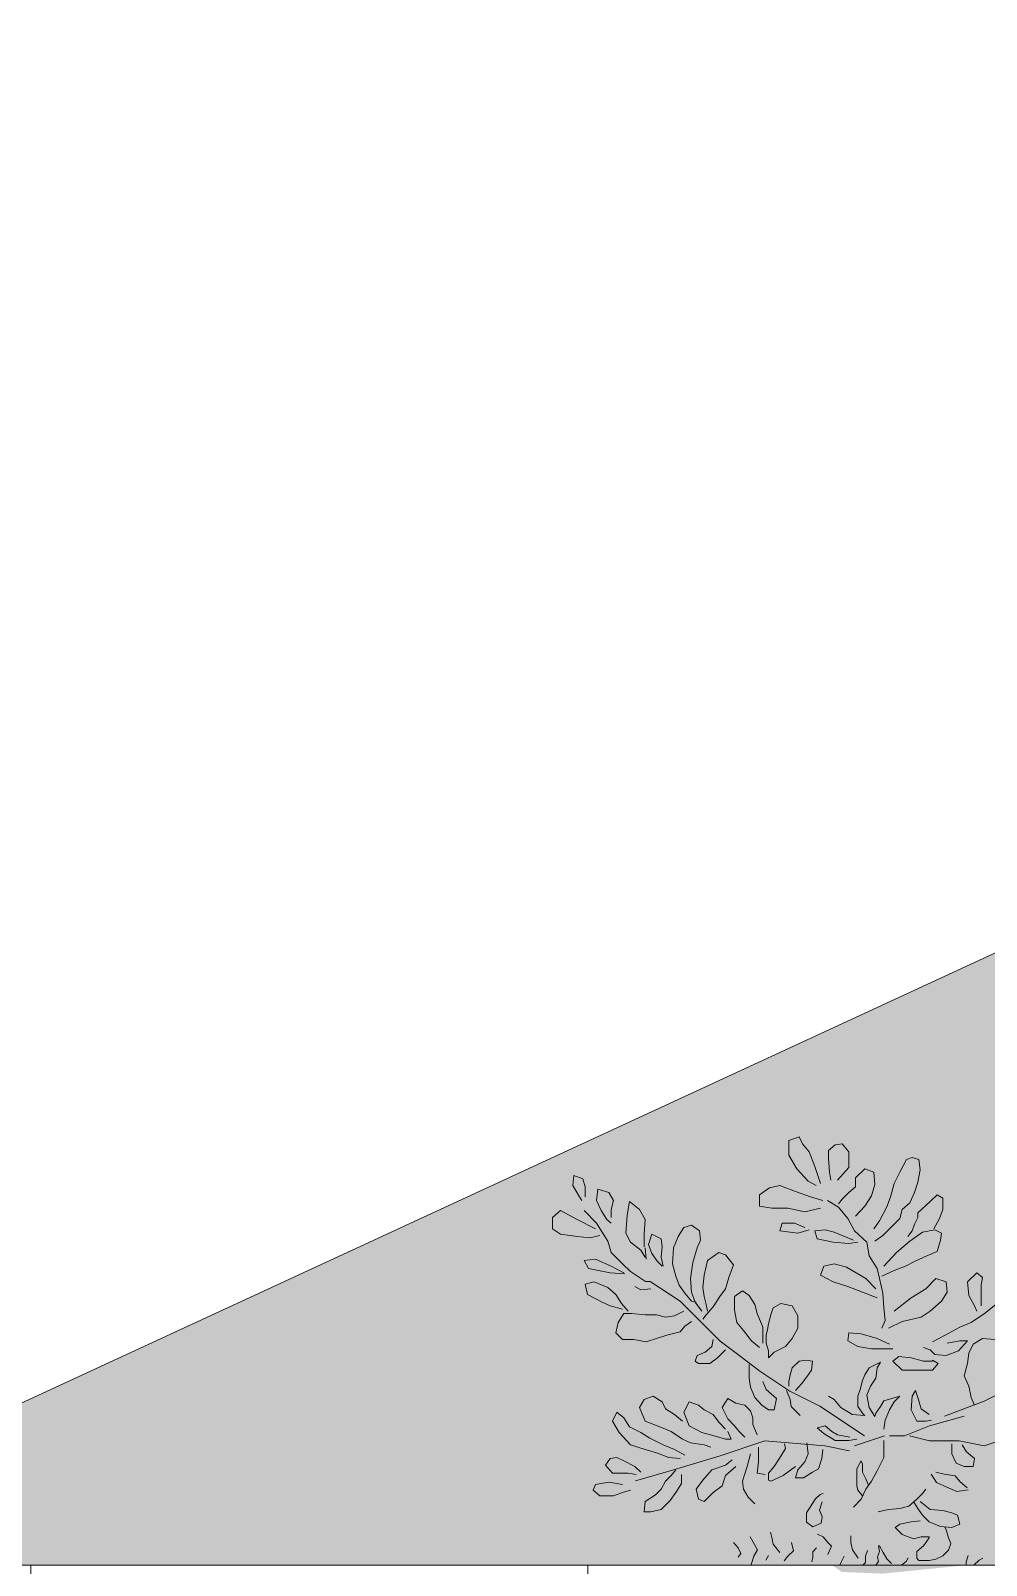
# Model space of a CAD drawing. Header units: centimetres. Extents: x -4381 to 5639, y -3920 to 4826.
# Drawn here: x 5.658 to 7.116, y 7.218 to 9.56 of the extents above; entities that cross this region are included whole.
import ezdxf
from ezdxf.xclip import XClip

# ---------------------------------------------------------------- set-up
doc = ezdxf.new("R2010")
doc.units = ezdxf.units.CM
doc.header["$MEASUREMENT"] = 0
doc.header["$XCLIPFRAME"] = 0
doc.set_wipeout_variables(frame=1)
doc.linetypes.add('Wipeout_Contour', pattern=[100, 0, -100])
doc.layers.add('00-TREES_Pen_No__181', color=7, linetype='Continuous', lineweight=5, true_color=0xddeaa8)
doc.layers.add('Mur de clôture_Pen_No__178', color=7, linetype='Continuous', lineweight=5, true_color=0xbda888)
for name, color, linetype, lineweight in [('0_Pen_No__1', 7, 'Continuous', 5), ('Mur de clôture_Pen_No__1', 7, 'Continuous', 5), ('Mur de clôture_Pen_No__7', 7, 'Continuous', 5), ('Structural - Bearing_Pen_No__1', 7, 'Continuous', 5)]:
    doc.layers.add(name, color=color, linetype=linetype, lineweight=lineweight)
doc.layers.add('Drawing & Figure', color=7, linetype='Continuous')
doc.layers.add('Mur de clôture', color=7, linetype='Continuous')

# ---------------------------------------------------------------- blocks, each defined once
blk = doc.blocks.new('Drawing_9_9', base_point=(-322.8585, 10.6179))
at = {"color": 254, "linetype": 'Wipeout_Contour', "lineweight": 0, "ltscale": 50.266211}
blk.add_wipeout([(5.108, 7.2179), (7.9393, 7.2179), (12.029, 9.5179), (12.029, 10.4179)], dxfattribs=at).dxf.layer = 'Mur de clôture'
at = {"layer": '00-TREES_Pen_No__181', "linetype": 'Continuous', "lineweight": 0, "ltscale": 10, "true_color": 0xd3eba9}
h = blk.add_hatch(color=61, dxfattribs=at)
h.paths.add_polyline_path([(7.5883, 7.24), (7.5842, 7.2579), (7.5715, 7.2867), (7.5474, 7.3366), (7.5147, 7.3693), (7.42, 7.4132), (7.3584, 7.4307), (7.3499, 7.4205), (7.3072, 7.4114), (7.2348, 7.4153), (7.274, 7.4383), (7.2857, 7.4558), (7.2571, 7.469), (7.1863, 7.469), (7.0989, 7.421), (7.1222, 7.4511), (7.1773, 7.4821), (7.2571, 7.5104), (7.3615, 7.5243), (7.411, 7.5539), (7.4398, 7.6069), (7.4398, 7.6663), (7.4056, 7.7005), (7.3762, 7.6711), (7.3115, 7.6456), (7.2636, 7.6195), (7.1902, 7.5897), (7.1825, 7.5999), (7.2157, 7.6331), (7.2048, 7.6551), (7.2105, 7.6895), (7.2105, 7.732), (7.1983, 7.7371), (7.1385, 7.7196), (7.1164, 7.6789), (7.0879, 7.6504), (7.0713, 7.5789), (7.0368, 7.5742), (7.0368, 7.6108), (7.049, 7.6336), (7.0441, 7.6541), (7.0303, 7.6463), (6.981, 7.6353), (6.981, 7.6542), (7.0232, 7.6732), (7.0499, 7.6998), (7.0482, 7.7247), (7.0611, 7.7678), (7.0275, 7.7885), (7.0223, 7.8126), (7.0189, 7.8358), (7.0077, 7.8548), (6.9843, 7.818), (6.9612, 7.8064), (6.9457, 7.8315), (6.9023, 7.8541), (6.8442, 7.8711), (6.8023, 7.8605), (6.7788, 7.7988), (6.7788, 7.7564), (6.8196, 7.7259), (6.8537, 7.7084), (6.9361, 7.6997), (6.9044, 7.6809), (6.8686, 7.6746), (6.8634, 7.6608), (6.8947, 7.6466), (6.9333, 7.6325), (6.9544, 7.6129), (6.944, 7.5742), (6.9019, 7.5742), (6.91, 7.5505), (6.9354, 7.5251), (6.9239, 7.4863), (6.9173, 7.4477), (6.8683, 7.4967), (6.8502, 7.5204), (6.8364, 7.5398), (6.8304, 7.5639), (6.8289, 7.5796), (6.8251, 7.6054), (6.8072, 7.6267), (6.7607, 7.6387), (6.7266, 7.6323), (6.7355, 7.6687), (6.7121, 7.7037), (6.6721, 7.7437), (6.6092, 7.7627), (6.5731, 7.7787), (6.4879, 7.823), (6.4629, 7.7787), (6.4542, 7.7316), (6.5171, 7.7145), (6.4948, 7.6761), (6.5025, 7.6284), (6.5561, 7.5544), (6.5873, 7.5485), (6.6552, 7.5652), (6.6844, 7.5712), (6.6718, 7.5295), (6.666, 7.518), (6.7025, 7.518), (6.7232, 7.5161), (6.7395, 7.4955), (6.7498, 7.4817), (6.7364, 7.483), (6.7504, 7.4761), (6.7151, 7.4761), (6.6307, 7.4761), (6.5421, 7.4502), (6.5275, 7.3909), (6.5171, 7.3246), (6.5636, 7.3047), (6.6044, 7.2997), (6.6327, 7.2997), (6.6745, 7.312), (6.8106, 7.2994), (6.7791, 7.2771), (6.7196, 7.2563), (6.7196, 7.2171), (6.8821, 7.2171), (6.8957, 7.2078), (6.9579, 7.2052), (7.0758, 7.2171), (7.1385, 7.2171), (7.1497, 7.2171), (7.1876, 7.2577), (7.1866, 7.2615), (7.2161, 7.2969), (7.2507, 7.2738), (7.3038, 7.3121), (7.3479, 7.29), (7.3717, 7.2339), (7.4606, 7.224), (7.5396, 7.2298)])
h.paths.add_polyline_path([(7.1705, 7.2684), (7.1606, 7.2362), (7.1239, 7.2483), (7.0967, 7.2756), (7.0967, 7.325), (7.1096, 7.3344), (7.1167, 7.3286), (7.1318, 7.2942)], flags=0)
h.paths.add_polyline_path([(6.9078, 7.3925), (6.8837, 7.3515), (6.8672, 7.3276), (6.8335, 7.3276), (6.8424, 7.3562), (6.86, 7.3653)], flags=0)
at = {"layer": 'Mur de clôture_Pen_No__178', "linetype": 'Continuous', "ltscale": 10}
blk.add_hatch(color=256, dxfattribs=at).paths.add_polyline_path([(5.108, 7.2179), (7.9393, 7.2179), (12.029, 9.5179), (12.029, 10.4179)])
at = {"layer": '0_Pen_No__1', "linetype": 'Continuous', "ltscale": 10}
for p, q in [((6.8306, 7.8716), (6.8151, 7.8664)), ((6.8358, 7.8612), (6.8306, 7.8716)), ((6.8151, 7.8664), (6.8151, 7.8439)), ((6.8462, 7.8491), (6.8358, 7.8612)), ((6.8548, 7.8266), (6.8462, 7.8491)), ((6.8859, 7.8595), (6.8755, 7.8508)), ((6.8755, 7.8508), (6.8755, 7.8387)), ((6.8962, 7.8612), (6.8859, 7.8595)), ((6.9066, 7.8491), (6.8962, 7.8612)), ((6.9066, 7.8249), (6.9066, 7.8491)), ((6.8151, 7.8439), (6.8272, 7.8232)), ((6.8272, 7.8232), (6.8444, 7.8042)), ((6.8634, 7.8007), (6.8548, 7.8266)), ((6.8755, 7.8387), (6.8772, 7.818)), ((6.8893, 7.8059), (6.9066, 7.8249)), ((6.9308, 7.8232), (6.9169, 7.8094)), ((6.9446, 7.818), (6.9308, 7.8232)), ((6.9843, 7.818), (6.9946, 7.837)), ((6.9946, 7.837), (7.0033, 7.8405)), ((7.0033, 7.8405), (7.0136, 7.837)), ((7.0136, 7.837), (7.0154, 7.8215)), ((6.487, 7.8128), (6.4853, 7.7973)), ((6.5008, 7.8076), (6.487, 7.8128)), ((6.5043, 7.7955), (6.5008, 7.8076)), ((6.8444, 7.8042), (6.8565, 7.7973)), ((6.8772, 7.818), (6.879, 7.8059)), ((6.9169, 7.8094), (6.9169, 7.7955)), ((6.9411, 7.7817), (6.9463, 7.799)), ((6.9463, 7.799), (6.9446, 7.818)), ((6.9705, 7.7817), (6.9757, 7.8007)), ((6.9757, 7.8007), (6.9843, 7.818)), ((7.0119, 7.8024), (7.0067, 7.7869)), ((7.0154, 7.8215), (7.0119, 7.8024)), ((6.4853, 7.7973), (6.4956, 7.78)), ((6.4956, 7.78), (6.4991, 7.7748)), ((6.5043, 7.78), (6.5043, 7.7955)), ((6.5233, 7.7921), (6.5215, 7.7748)), ((6.5405, 7.7869), (6.5233, 7.7921)), ((6.5474, 7.7748), (6.5405, 7.7869)), ((6.7857, 7.7938), (6.7702, 7.7834)), ((6.7702, 7.7834), (6.7702, 7.7662)), ((6.8013, 7.7973), (6.7857, 7.7938)), ((6.8254, 7.7886), (6.8013, 7.7973)), ((6.8479, 7.78), (6.8254, 7.7886)), ((6.8669, 7.7748), (6.8479, 7.78)), ((6.8962, 7.7765), (6.891, 7.7696)), ((6.9066, 7.7869), (6.8962, 7.7765)), ((6.9169, 7.7955), (6.9066, 7.7869)), ((6.9308, 7.7662), (6.9411, 7.7817)), ((6.9653, 7.7662), (6.9705, 7.7817)), ((7.0067, 7.7869), (6.9998, 7.7713)), ((7.0413, 7.7834), (7.0309, 7.7731)), ((7.0499, 7.7783), (7.0413, 7.7834)), ((7.0499, 7.761), (7.0499, 7.7783)), ((6.4663, 7.7592), (6.4542, 7.7489)), ((6.4922, 7.7454), (6.4663, 7.7592)), ((6.5215, 7.7402), (6.5025, 7.7592)), ((6.5215, 7.7748), (6.5284, 7.7592)), ((6.5284, 7.7592), (6.5371, 7.7454)), ((6.544, 7.761), (6.5474, 7.7748)), ((6.544, 7.7489), (6.544, 7.761)), ((6.5682, 7.7523), (6.5664, 7.7247)), ((6.5716, 7.7731), (6.5682, 7.7523)), ((6.5871, 7.761), (6.5716, 7.7731)), ((6.5958, 7.7454), (6.5871, 7.761)), ((6.7702, 7.7662), (6.7892, 7.7627)), ((6.7892, 7.7627), (6.8133, 7.7627)), ((6.8133, 7.7627), (6.8392, 7.7575)), ((6.8392, 7.7575), (6.8634, 7.7627)), ((6.891, 7.7644), (6.8738, 7.7748)), ((6.9049, 7.7472), (6.891, 7.7644)), ((6.9169, 7.7506), (6.9308, 7.7662)), ((6.9532, 7.7437), (6.9653, 7.7662)), ((6.9877, 7.761), (6.9843, 7.7472)), ((6.9998, 7.7713), (6.9877, 7.761)), ((7.0309, 7.7731), (7.0119, 7.7558)), ((7.0119, 7.7558), (7.0119, 7.7489)), ((7.0447, 7.7472), (7.0499, 7.761)), ((6.4542, 7.7489), (6.4542, 7.7316)), ((6.4542, 7.7316), (6.4663, 7.723)), ((6.5198, 7.7316), (6.4922, 7.7454)), ((6.5388, 7.7126), (6.5215, 7.7402)), ((6.5371, 7.7454), (6.544, 7.7402)), ((6.5941, 7.723), (6.5958, 7.7454)), ((6.6545, 7.7333), (6.6459, 7.7195)), ((6.6666, 7.7368), (6.6545, 7.7333)), ((6.6787, 7.7281), (6.6666, 7.7368)), ((6.8047, 7.7402), (6.8013, 7.7281)), ((6.8237, 7.7402), (6.8047, 7.7402)), ((6.8392, 7.7333), (6.8237, 7.7402)), ((6.8289, 7.7247), (6.8462, 7.7299)), ((6.8703, 7.7299), (6.8548, 7.7281)), ((6.8841, 7.7264), (6.8703, 7.7299)), ((6.9152, 7.7281), (6.9049, 7.7472)), ((6.9446, 7.7316), (6.9532, 7.7437)), ((6.9687, 7.7316), (6.9584, 7.7212)), ((6.9843, 7.7472), (6.9687, 7.7316)), ((7.0067, 7.7385), (7.0033, 7.7281)), ((7.0119, 7.7489), (7.0067, 7.7385)), ((7.0188, 7.7264), (7.0378, 7.7299)), ((7.0361, 7.7316), (7.0447, 7.7472)), ((7.0378, 7.7299), (7.0482, 7.7247)), ((6.4663, 7.723), (6.4922, 7.7195)), ((6.4922, 7.7195), (6.5112, 7.7178)), ((6.5112, 7.7178), (6.5267, 7.7212)), ((6.544, 7.6953), (6.5388, 7.7126)), ((6.5664, 7.7247), (6.5733, 7.7109)), ((6.5733, 7.7109), (6.5889, 7.6988)), ((6.5941, 7.704), (6.5941, 7.723)), ((6.6061, 7.723), (6.601, 7.7074)), ((6.601, 7.7074), (6.6061, 7.6936)), ((6.62, 7.7161), (6.6061, 7.723)), ((6.6217, 7.704), (6.62, 7.7161)), ((6.6459, 7.7195), (6.639, 7.7022)), ((6.6752, 7.7022), (6.6804, 7.7143)), ((6.6804, 7.7143), (6.6787, 7.7281)), ((6.8013, 7.7281), (6.8289, 7.7247)), ((6.8548, 7.7281), (6.8582, 7.7161)), ((6.8582, 7.7161), (6.8824, 7.7109)), ((6.8824, 7.7109), (6.9066, 7.7091)), ((6.8962, 7.7212), (6.8841, 7.7264)), ((6.9135, 7.7143), (6.8962, 7.7212)), ((6.9066, 7.7091), (6.9204, 7.7109)), ((6.9342, 7.7109), (6.9152, 7.7281)), ((6.9377, 7.6901), (6.9342, 7.7109)), ((6.9584, 7.7212), (6.9463, 7.7126)), ((6.9791, 7.6953), (6.9998, 7.7126)), ((7.0033, 7.7281), (6.9964, 7.7195)), ((6.9998, 7.7126), (7.0188, 7.7264)), ((7.0464, 7.7143), (7.0413, 7.697)), ((7.0482, 7.7247), (7.0464, 7.7143)), ((6.5198, 7.685), (6.5025, 7.6832)), ((6.5025, 7.6832), (6.5094, 7.6711)), ((6.544, 7.6746), (6.5198, 7.685)), ((6.5612, 7.678), (6.544, 7.6953)), ((6.5889, 7.6988), (6.5958, 7.6884)), ((6.5958, 7.7022), (6.5975, 7.685)), ((6.6061, 7.6936), (6.6148, 7.6815)), ((6.62, 7.6884), (6.6217, 7.704)), ((6.6234, 7.6746), (6.62, 7.6884)), ((6.639, 7.7022), (6.6372, 7.678)), ((6.6683, 7.6798), (6.6752, 7.7022)), ((6.6908, 7.6832), (6.6856, 7.6608)), ((6.708, 7.6953), (6.6908, 7.6832)), ((6.7184, 7.6919), (6.708, 7.6953)), ((6.7305, 7.6763), (6.7184, 7.6919)), ((6.9498, 7.6711), (6.9377, 7.6901)), ((6.9601, 7.6746), (6.9791, 7.6953)), ((7.0257, 7.6901), (7.0067, 7.6815)), ((7.0413, 7.697), (7.0257, 7.6901)), ((6.5094, 7.6711), (6.5423, 7.6642)), ((6.5423, 7.6642), (6.5647, 7.6625)), ((6.563, 7.6642), (6.544, 7.6746)), ((6.5732, 7.6664), (6.5612, 7.678)), ((6.596, 7.6512), (6.5732, 7.6664)), ((6.6148, 7.6815), (6.6217, 7.6746)), ((6.6372, 7.678), (6.6424, 7.659)), ((6.6424, 7.659), (6.6476, 7.6452)), ((6.6649, 7.6556), (6.6683, 7.6798)), ((6.6856, 7.6608), (6.6838, 7.6418)), ((6.7236, 7.6573), (6.7305, 7.6763)), ((6.8686, 7.6746), (6.8634, 7.6608)), ((6.8634, 7.6608), (6.8824, 7.6504)), ((6.8841, 7.678), (6.8686, 7.6746)), ((6.9031, 7.6729), (6.8841, 7.678)), ((6.9325, 7.6556), (6.9031, 7.6729)), ((6.9532, 7.6556), (6.9498, 7.6711)), ((6.9757, 7.6677), (6.9567, 7.659)), ((6.9929, 7.6746), (6.9757, 7.6677)), ((7.0067, 7.6815), (6.9929, 7.6746)), ((7.1017, 7.6642), (7.0879, 7.6504)), ((7.1103, 7.6573), (7.1017, 7.6642)), ((6.5181, 7.6504), (6.5043, 7.6469)), ((6.5043, 7.6469), (6.5077, 7.6314)), ((6.5388, 7.6418), (6.5181, 7.6504)), ((6.5509, 7.6314), (6.5388, 7.6418)), ((6.5889, 7.6383), (6.5802, 7.6435)), ((6.6044, 7.64), (6.5889, 7.6383)), ((6.6036, 7.6512), (6.596, 7.6512)), ((6.6493, 7.6208), (6.6036, 7.6512)), ((6.6476, 7.6452), (6.6562, 7.6331)), ((6.6666, 7.6348), (6.6649, 7.6556)), ((6.6718, 7.6193), (6.6666, 7.6348)), ((6.6838, 7.6418), (6.6856, 7.6279)), ((6.7097, 7.6279), (6.7184, 7.64)), ((6.7184, 7.64), (6.7236, 7.6573)), ((6.7443, 7.6366), (6.7322, 7.6279)), ((6.7546, 7.6297), (6.7443, 7.6366)), ((6.8824, 7.6504), (6.9049, 7.6435)), ((6.9049, 7.6435), (6.9273, 7.6348)), ((6.9273, 7.6348), (6.9498, 7.6262)), ((6.948, 7.64), (6.9325, 7.6556)), ((6.9584, 7.6331), (6.9532, 7.6556)), ((7.0016, 7.6262), (7.024, 7.64)), ((7.024, 7.64), (7.0395, 7.6556)), ((7.0395, 7.6556), (7.0551, 7.6504)), ((7.0568, 7.6348), (7.0482, 7.621)), ((7.0551, 7.6504), (7.0568, 7.6348)), ((7.0879, 7.6504), (7.0896, 7.6297)), ((7.1086, 7.6452), (7.1103, 7.6573)), ((7.1086, 7.6314), (7.1086, 7.6452)), ((6.5077, 7.6314), (6.5302, 7.6193)), ((6.5302, 7.6193), (6.5423, 7.6141)), ((6.5423, 7.6141), (6.5612, 7.6089)), ((6.5595, 7.6176), (6.5509, 7.6314)), ((6.5699, 7.6055), (6.5595, 7.6176)), ((6.6721, 7.5979), (6.6493, 7.6208)), ((6.6562, 7.6331), (6.6666, 7.621)), ((6.6666, 7.621), (6.6735, 7.6193)), ((6.6821, 7.6055), (6.6718, 7.6193)), ((6.6856, 7.6279), (6.689, 7.6158)), ((6.689, 7.6158), (6.6908, 7.6055)), ((6.689, 7.6003), (6.6994, 7.6124)), ((6.6994, 7.6124), (6.7097, 7.6279)), ((6.7322, 7.6279), (6.7322, 7.6072)), ((6.7633, 7.6158), (6.7546, 7.6297)), ((6.7667, 7.602), (6.7633, 7.6158)), ((6.803, 7.6176), (6.7909, 7.6107)), ((6.8203, 7.6141), (6.803, 7.6176)), ((6.8289, 7.5986), (6.8203, 7.6141)), ((6.9601, 7.6107), (6.9584, 7.6331)), ((6.9757, 7.6055), (7.0016, 7.6262)), ((7.0482, 7.621), (7.0309, 7.6055)), ((7.0896, 7.6297), (7.0982, 7.6141)), ((7.0982, 7.6141), (7.1017, 7.6055)), ((7.1086, 7.6141), (7.1086, 7.6314)), ((7.1311, 7.6158), (7.1138, 7.602)), ((6.5543, 7.5882), (6.5509, 7.5726)), ((6.563, 7.602), (6.5543, 7.5882)), ((6.5751, 7.602), (6.563, 7.602)), ((6.5958, 7.6003), (6.5751, 7.602)), ((6.6131, 7.6003), (6.5958, 7.6003)), ((6.6269, 7.5968), (6.6131, 7.6003)), ((6.6407, 7.5986), (6.6269, 7.5968)), ((6.6545, 7.6055), (6.6407, 7.5986)), ((6.6562, 7.583), (6.6666, 7.5899)), ((6.7101, 7.5599), (6.6721, 7.5979)), ((6.6838, 7.5934), (6.689, 7.6003)), ((6.7322, 7.6072), (6.7356, 7.5882)), ((6.7356, 7.5882), (6.746, 7.5761)), ((6.7754, 7.5813), (6.7667, 7.602)), ((6.7874, 7.6003), (6.784, 7.5865)), ((6.7909, 7.6107), (6.7874, 7.6003)), ((6.8289, 7.5796), (6.8289, 7.5986)), ((6.9567, 7.5796), (6.9618, 7.5917)), ((6.9618, 7.5917), (6.9601, 7.6107)), ((6.9877, 7.5899), (6.967, 7.5796)), ((7.0171, 7.5968), (6.9877, 7.5899)), ((7.0309, 7.6055), (7.0171, 7.5968)), ((7.0931, 7.5882), (7.0758, 7.5813)), ((7.1138, 7.602), (7.0931, 7.5882)), ((6.5509, 7.5726), (6.5612, 7.5623)), ((6.5975, 7.5588), (6.6286, 7.5692)), ((6.6286, 7.5692), (6.6493, 7.5744)), ((6.6493, 7.5744), (6.6562, 7.583)), ((6.746, 7.5761), (6.7581, 7.5606)), ((6.7754, 7.5675), (6.7754, 7.5813)), ((6.7754, 7.5571), (6.7754, 7.5675)), ((6.7823, 7.5778), (6.7805, 7.5692)), ((6.7805, 7.5692), (6.7805, 7.5571)), ((6.784, 7.5865), (6.7823, 7.5778)), ((6.8203, 7.564), (6.8289, 7.5796)), ((6.9066, 7.5726), (6.9049, 7.5606)), ((6.9256, 7.5709), (6.9066, 7.5726)), ((6.9498, 7.564), (6.9256, 7.5709)), ((7.0534, 7.5692), (7.0344, 7.5588)), ((7.0758, 7.5813), (7.0534, 7.5692)), ((6.5612, 7.5623), (6.5785, 7.5623)), ((6.5785, 7.5623), (6.5975, 7.5588)), ((6.6752, 7.5381), (6.6873, 7.5433)), ((6.6873, 7.5433), (6.6977, 7.5519)), ((6.6977, 7.5519), (6.6994, 7.5623)), ((6.7184, 7.5467), (6.7063, 7.5346)), ((6.7405, 7.5371), (6.7101, 7.5599)), ((6.7581, 7.5606), (6.7702, 7.5502)), ((6.7805, 7.5571), (6.784, 7.545)), ((6.784, 7.545), (6.784, 7.5346)), ((6.784, 7.5346), (6.7926, 7.5433)), ((6.7926, 7.5433), (6.8099, 7.5519)), ((6.8099, 7.5519), (6.8203, 7.564)), ((6.9049, 7.5606), (6.9204, 7.5519)), ((6.9204, 7.5519), (6.9411, 7.5485)), ((6.9411, 7.5485), (6.9584, 7.5485)), ((6.9687, 7.5554), (6.9498, 7.564)), ((6.9584, 7.5485), (6.9739, 7.5485)), ((7.0309, 7.5467), (7.0205, 7.5502)), ((7.0378, 7.5398), (7.0309, 7.5467)), ((7.0741, 7.545), (7.0551, 7.5381)), ((7.0568, 7.5571), (7.0758, 7.5606)), ((7.0879, 7.5606), (7.0741, 7.545)), ((7.0758, 7.5606), (7.0879, 7.5606)), ((7.0896, 7.5415), (7.0879, 7.526)), ((7.0965, 7.5554), (7.0896, 7.5415)), ((7.1103, 7.564), (7.0965, 7.5554)), ((7.1293, 7.5623), (7.1103, 7.564)), ((6.6718, 7.5295), (6.6752, 7.5381)), ((6.6769, 7.526), (6.6718, 7.5295)), ((6.6942, 7.526), (6.6769, 7.526)), ((6.7063, 7.5346), (6.6942, 7.526)), ((6.7709, 7.5142), (6.7405, 7.5371)), ((6.7546, 7.5156), (6.7546, 7.5243)), ((6.8203, 7.5191), (6.8168, 7.5087)), ((6.8306, 7.5295), (6.8203, 7.5191)), ((6.841, 7.5312), (6.8306, 7.5295)), ((6.8513, 7.5295), (6.841, 7.5312)), ((6.8496, 7.5156), (6.8513, 7.5295)), ((6.9377, 7.5191), (6.9308, 7.5087)), ((6.9549, 7.5277), (6.9377, 7.5191)), ((6.948, 7.5035), (6.9498, 7.5191)), ((6.9498, 7.5191), (6.9549, 7.5277)), ((6.9826, 7.5364), (6.9739, 7.5295)), ((6.9739, 7.5295), (6.9877, 7.5156)), ((7.0016, 7.5346), (6.9826, 7.5364)), ((7.0205, 7.5295), (7.0016, 7.5346)), ((7.0344, 7.5295), (7.0205, 7.5295)), ((7.043, 7.526), (7.0344, 7.5312)), ((7.0344, 7.5156), (7.043, 7.526)), ((7.0551, 7.5381), (7.0378, 7.5398)), ((7.0879, 7.526), (7.0827, 7.507)), ((6.7546, 7.5035), (6.7546, 7.5156)), ((6.7564, 7.4897), (6.7546, 7.5035)), ((6.8166, 7.4838), (6.7709, 7.5142)), ((6.7754, 7.4984), (6.7805, 7.4863)), ((6.8168, 7.5087), (6.8151, 7.4984)), ((6.8151, 7.4984), (6.8151, 7.4914)), ((6.8254, 7.4845), (6.8341, 7.4949)), ((6.8341, 7.4949), (6.8427, 7.5053)), ((6.8427, 7.5053), (6.8496, 7.5156)), ((6.9273, 7.5001), (6.9239, 7.4863)), ((6.9308, 7.5087), (6.9273, 7.5001)), ((6.9394, 7.4914), (6.948, 7.5035)), ((6.9877, 7.5156), (7.0119, 7.5156)), ((7.0119, 7.5156), (7.0344, 7.5156)), ((7.0827, 7.507), (7.0896, 7.4914)), ((6.6079, 7.4759), (6.5941, 7.4707)), ((6.6217, 7.4673), (6.6079, 7.4759)), ((6.7218, 7.4724), (6.7132, 7.4586)), ((6.7339, 7.4655), (6.7218, 7.4724)), ((6.7633, 7.4742), (6.7564, 7.4897)), ((6.7736, 7.4621), (6.7633, 7.4742)), ((6.7805, 7.4863), (6.7961, 7.4724)), ((6.7961, 7.4724), (6.7926, 7.4552)), ((6.8168, 7.4707), (6.8116, 7.4845)), ((6.8622, 7.461), (6.8166, 7.4838)), ((6.8841, 7.4707), (6.8755, 7.4759)), ((6.9239, 7.4863), (6.9204, 7.4759)), ((6.9204, 7.4759), (6.9204, 7.4603)), ((6.9342, 7.4776), (6.9394, 7.4914)), ((6.9377, 7.4586), (6.9342, 7.4776)), ((6.9843, 7.4759), (6.9601, 7.469)), ((6.9757, 7.4673), (6.9843, 7.4759)), ((7.0033, 7.4759), (7.0016, 7.4552)), ((7.0085, 7.4845), (7.0033, 7.4759)), ((7.0119, 7.4742), (7.0085, 7.4845)), ((7.0171, 7.4569), (7.0119, 7.4742)), ((7.0896, 7.4914), (7.0931, 7.4742)), ((7.0931, 7.4742), (7.0982, 7.4621)), ((7.1588, 7.4914), (7.1131, 7.4686)), ((6.5526, 7.4517), (6.5457, 7.4379)), ((6.563, 7.4431), (6.5526, 7.4517)), ((6.5941, 7.4707), (6.5871, 7.4586)), ((6.5871, 7.4586), (6.5958, 7.4379)), ((6.6269, 7.4569), (6.6217, 7.4673)), ((6.6407, 7.4482), (6.6269, 7.4569)), ((6.6528, 7.4379), (6.6407, 7.4482)), ((6.6631, 7.4673), (6.6545, 7.4517)), ((6.6545, 7.4517), (6.6631, 7.431)), ((6.6769, 7.4621), (6.6631, 7.4673)), ((6.6856, 7.4552), (6.6769, 7.4621)), ((6.6994, 7.4482), (6.6856, 7.4552)), ((6.708, 7.4361), (6.6994, 7.4482)), ((6.7132, 7.4586), (6.7218, 7.4413)), ((6.7477, 7.4621), (6.7339, 7.4655)), ((6.7564, 7.4534), (6.7477, 7.4621)), ((6.7598, 7.4431), (6.7564, 7.4534)), ((6.784, 7.4552), (6.7736, 7.4621)), ((6.7926, 7.4552), (6.784, 7.4552)), ((6.8185, 7.4603), (6.8168, 7.4707)), ((6.8323, 7.4465), (6.8185, 7.4603)), ((6.9306, 7.4153), (6.8622, 7.461)), ((6.8945, 7.4586), (6.8841, 7.4707)), ((6.9118, 7.4482), (6.8945, 7.4586)), ((6.9308, 7.4465), (6.9118, 7.4482)), ((6.9204, 7.4603), (6.929, 7.4482)), ((6.929, 7.4482), (6.9308, 7.4465)), ((6.9463, 7.4448), (6.9377, 7.4586)), ((6.948, 7.45), (6.9463, 7.4448)), ((6.9549, 7.4603), (6.948, 7.45)), ((6.9601, 7.469), (6.9549, 7.4603)), ((6.9618, 7.4396), (6.9687, 7.4552)), ((6.9687, 7.4552), (6.9757, 7.4673)), ((7.0016, 7.4552), (7.0102, 7.4379)), ((7.0292, 7.4482), (7.0171, 7.4569)), ((7.1131, 7.4686), (7.0523, 7.4457)), ((6.5457, 7.4379), (6.5561, 7.4206)), ((6.5716, 7.4292), (6.563, 7.4431)), ((6.5889, 7.4206), (6.5716, 7.4292)), ((6.5958, 7.4379), (6.6182, 7.4292)), ((6.6182, 7.4292), (6.6355, 7.4223)), ((6.6631, 7.431), (6.6821, 7.4206)), ((6.7184, 7.4258), (6.708, 7.4361)), ((6.7218, 7.4413), (6.7322, 7.431)), ((6.7322, 7.431), (6.7391, 7.4223)), ((6.7598, 7.4327), (6.7598, 7.4431)), ((6.7667, 7.4171), (6.7598, 7.4327)), ((6.8703, 7.431), (6.8582, 7.4275)), ((6.8582, 7.4275), (6.8686, 7.4189)), ((6.8807, 7.4223), (6.8703, 7.431)), ((6.9601, 7.4258), (6.9618, 7.4396)), ((7.0295, 7.4305), (6.9915, 7.4153)), ((7.0102, 7.4379), (7.024, 7.4379)), ((7.024, 7.4379), (7.0326, 7.4396)), ((7.0827, 7.4457), (7.0295, 7.4305)), ((6.5561, 7.4206), (6.5733, 7.4016)), ((6.5733, 7.4016), (6.5958, 7.3947)), ((6.6027, 7.412), (6.5889, 7.4206)), ((6.6234, 7.4016), (6.6027, 7.412)), ((6.6407, 7.3947), (6.6234, 7.4016)), ((6.6355, 7.4223), (6.6528, 7.4102)), ((6.6528, 7.4102), (6.6649, 7.405)), ((6.6649, 7.405), (6.6856, 7.4016)), ((6.6821, 7.4206), (6.7011, 7.4154)), ((6.6856, 7.4016), (6.6959, 7.3981)), ((6.7011, 7.4154), (6.7184, 7.4102)), ((6.7785, 7.4077), (6.7101, 7.3849)), ((6.7184, 7.4102), (6.727, 7.4102)), ((6.727, 7.4102), (6.7218, 7.4223)), ((6.7391, 7.4223), (6.746, 7.4154)), ((6.746, 7.4154), (6.7477, 7.4137)), ((6.8698, 7.4001), (6.7785, 7.4077)), ((6.8099, 7.3964), (6.8082, 7.4033)), ((6.8444, 7.3878), (6.8427, 7.405)), ((6.8686, 7.4189), (6.8859, 7.4085)), ((6.8893, 7.4171), (6.8807, 7.4223)), ((6.8859, 7.4085), (6.9066, 7.4085)), ((6.9083, 7.4137), (6.8893, 7.4171)), ((6.9066, 7.4085), (6.9187, 7.4102)), ((6.961, 7.4153), (6.9154, 7.4001)), ((6.9601, 7.4085), (6.9601, 7.3826)), ((6.9915, 7.4153), (6.9686, 7.4153)), ((7.0295, 7.4077), (6.9991, 7.4153)), ((7.0751, 7.4077), (7.0295, 7.4077)), ((7.0637, 7.3878), (7.0637, 7.4033)), ((7.1131, 7.4001), (7.0751, 7.4077)), ((7.0793, 7.4016), (7.0862, 7.3912)), ((7.1588, 7.4153), (7.1131, 7.4001)), ((6.5423, 7.3809), (6.5353, 7.3705)), ((6.5526, 7.3826), (6.5423, 7.3809)), ((6.563, 7.3774), (6.5526, 7.3826)), ((6.5802, 7.3688), (6.563, 7.3774)), ((6.5958, 7.3947), (6.6131, 7.3895)), ((6.6131, 7.3895), (6.632, 7.3826)), ((6.632, 7.3826), (6.6493, 7.3809)), ((6.7101, 7.3849), (6.634, 7.362)), ((6.6562, 7.386), (6.6407, 7.3947)), ((6.7184, 7.3705), (6.7287, 7.3791)), ((6.7564, 7.3878), (6.7512, 7.3688)), ((6.7685, 7.3878), (6.7685, 7.3981)), ((6.7685, 7.3757), (6.7685, 7.3878)), ((6.7926, 7.3688), (6.803, 7.3843)), ((6.803, 7.3843), (6.8099, 7.3964)), ((6.8392, 7.3757), (6.8444, 7.3878)), ((6.8651, 7.3809), (6.86, 7.3653)), ((6.8669, 7.3947), (6.8651, 7.3809)), ((6.9078, 7.3925), (6.8698, 7.4001)), ((6.9256, 7.3774), (6.9187, 7.3653)), ((6.9273, 7.3722), (6.9256, 7.3774)), ((6.9601, 7.3826), (6.9498, 7.3619)), ((7.0706, 7.3739), (7.0637, 7.3878)), ((7.0862, 7.3912), (7.0982, 7.3809)), ((7.0982, 7.3809), (7.0965, 7.3688)), ((6.5353, 7.3705), (6.5457, 7.3584)), ((6.5457, 7.3584), (6.5699, 7.3584)), ((6.5699, 7.3584), (6.582, 7.3567)), ((6.5889, 7.3601), (6.5802, 7.3688)), ((6.634, 7.362), (6.5808, 7.3468)), ((6.6269, 7.3463), (6.6355, 7.3549)), ((6.6355, 7.3549), (6.6424, 7.3636)), ((6.651, 7.3567), (6.651, 7.3428)), ((6.6838, 7.348), (6.6977, 7.3636)), ((6.6977, 7.3636), (6.7184, 7.3705)), ((6.7184, 7.3549), (6.7132, 7.3394)), ((6.7339, 7.3688), (6.7184, 7.3549)), ((6.7512, 7.3688), (6.7443, 7.3463)), ((6.7667, 7.3584), (6.7685, 7.3757)), ((6.7788, 7.3567), (6.7667, 7.3584)), ((6.784, 7.3584), (6.7926, 7.3688)), ((6.784, 7.348), (6.784, 7.3584)), ((6.8064, 7.3549), (6.7874, 7.3463)), ((6.8254, 7.3688), (6.8064, 7.3549)), ((6.8254, 7.3515), (6.8289, 7.3636)), ((6.8289, 7.3636), (6.8392, 7.3757)), ((6.8513, 7.3601), (6.8375, 7.3515)), ((6.86, 7.3653), (6.8513, 7.3601)), ((6.9187, 7.3653), (6.9187, 7.3567)), ((6.9187, 7.3567), (6.9187, 7.3394)), ((6.9273, 7.367), (6.9273, 7.3722)), ((6.9273, 7.3601), (6.9273, 7.367)), ((6.9325, 7.3498), (6.9273, 7.3601)), ((6.9498, 7.3619), (6.9411, 7.3463)), ((7.0405, 7.3445), (7.0321, 7.3572)), ((7.0518, 7.3572), (7.0391, 7.36)), ((7.0687, 7.3543), (7.0518, 7.3572)), ((7.0758, 7.3459), (7.0687, 7.3543)), ((7.0827, 7.3688), (7.0706, 7.3739)), ((7.0965, 7.3688), (7.0827, 7.3688)), ((6.5198, 7.3411), (6.5164, 7.3325)), ((6.5164, 7.3325), (6.5267, 7.3238)), ((6.5405, 7.3446), (6.5198, 7.3411)), ((6.5612, 7.3411), (6.5405, 7.3446)), ((6.5612, 7.329), (6.5733, 7.3325)), ((6.6113, 7.3256), (6.62, 7.3342)), ((6.62, 7.3342), (6.6269, 7.3463)), ((6.651, 7.3428), (6.6424, 7.329)), ((6.6735, 7.3342), (6.6838, 7.348)), ((6.6769, 7.3187), (6.6735, 7.3342)), ((6.7132, 7.3394), (6.6994, 7.329)), ((6.7443, 7.3463), (6.746, 7.3342)), ((6.746, 7.3342), (6.7529, 7.3221)), ((6.7874, 7.3463), (6.784, 7.348)), ((6.8375, 7.3515), (6.8254, 7.3515)), ((6.9187, 7.3394), (6.9204, 7.3325)), ((6.9204, 7.3325), (6.9273, 7.3238)), ((6.9325, 7.3342), (6.9256, 7.3187)), ((6.9359, 7.3411), (6.9325, 7.3498)), ((6.9411, 7.3463), (6.9325, 7.3342)), ((7.024, 7.3342), (7.0188, 7.3273)), ((7.056, 7.3374), (7.0405, 7.3445)), ((7.0715, 7.3304), (7.056, 7.3374)), ((7.0885, 7.3332), (7.0715, 7.3304)), ((7.0871, 7.336), (7.0758, 7.3459)), ((6.5267, 7.3238), (6.5474, 7.3238)), ((6.5474, 7.3238), (6.5612, 7.329)), ((6.5941, 7.2997), (6.5958, 7.3152)), ((6.5958, 7.3152), (6.6113, 7.3256)), ((6.6338, 7.3169), (6.62, 7.3031)), ((6.6424, 7.329), (6.6338, 7.3169)), ((6.6856, 7.3152), (6.6769, 7.3187)), ((6.6994, 7.329), (6.6856, 7.3152)), ((6.7529, 7.3221), (6.7633, 7.3117)), ((6.8418, 7.2979), (6.8503, 7.3106)), ((6.8503, 7.3106), (6.8559, 7.3191)), ((6.8559, 7.3191), (6.863, 7.3261)), ((6.8658, 7.3149), (6.8616, 7.3022)), ((6.863, 7.3261), (6.8672, 7.3276)), ((6.9256, 7.3187), (6.9135, 7.3066)), ((6.9981, 7.3083), (6.9843, 7.3048)), ((7.0102, 7.3187), (6.9981, 7.3083)), ((7.0119, 7.3048), (7.005, 7.3152)), ((7.0188, 7.3273), (7.0102, 7.3187)), ((7.0154, 7.3152), (7.0309, 7.3031)), ((6.6044, 7.2997), (6.5941, 7.2997)), ((6.62, 7.3031), (6.6044, 7.2997)), ((6.8418, 7.2838), (6.8418, 7.2979)), ((6.8517, 7.2768), (6.8418, 7.2838)), ((6.8616, 7.3022), (6.8658, 7.2923)), ((6.8658, 7.2923), (6.8644, 7.2824)), ((6.967, 7.3031), (6.9515, 7.2997)), ((6.9843, 7.3048), (6.967, 7.3031)), ((7.0016, 7.2841), (6.9843, 7.2806)), ((7.0154, 7.2858), (7.0016, 7.2841)), ((7.0188, 7.2945), (7.0119, 7.3048)), ((7.0292, 7.2841), (7.0188, 7.2945)), ((7.0464, 7.2772), (7.0292, 7.2841)), ((7.0309, 7.3031), (7.0499, 7.3014)), ((7.0499, 7.3014), (7.0637, 7.2979)), ((7.0637, 7.2979), (7.0723, 7.2945)), ((7.0723, 7.2945), (7.0758, 7.2806)), ((6.7672, 7.2415), (6.7559, 7.2613)), ((6.7897, 7.2585), (6.7869, 7.2683)), ((6.8644, 7.2824), (6.8517, 7.2768)), ((6.8672, 7.2613), (6.8588, 7.2655)), ((6.8743, 7.2528), (6.8672, 7.2613)), ((6.9095, 7.2528), (6.9095, 7.2627)), ((6.9843, 7.2806), (6.9774, 7.2755)), ((6.9774, 7.2755), (6.9877, 7.2651)), ((6.9877, 7.2651), (7.005, 7.2582)), ((7.005, 7.2582), (7.0171, 7.2616)), ((7.0171, 7.2616), (7.0292, 7.2616)), ((7.0292, 7.2616), (7.0292, 7.2599)), ((7.0637, 7.2755), (7.0464, 7.2772)), ((7.0551, 7.272), (7.0534, 7.2755)), ((7.0585, 7.2599), (7.0551, 7.272)), ((7.0758, 7.2806), (7.0637, 7.2755)), ((6.7305, 7.2528), (6.7376, 7.2444)), ((6.7376, 7.2444), (6.7418, 7.2359)), ((6.7615, 7.2317), (6.7672, 7.2415)), ((6.7911, 7.25), (6.7897, 7.2585)), ((6.801, 7.2373), (6.7911, 7.25)), ((6.8221, 7.2401), (6.8137, 7.2317)), ((6.8193, 7.2528), (6.8221, 7.2401)), ((6.8573, 7.2444), (6.8517, 7.2387)), ((6.8517, 7.2387), (6.8517, 7.2303)), ((6.8799, 7.2472), (6.8743, 7.2528)), ((6.8743, 7.2345), (6.8799, 7.2472)), ((6.9123, 7.2415), (6.9095, 7.2528)), ((6.9208, 7.2288), (6.9123, 7.2415)), ((6.9349, 7.2404), (6.932, 7.232)), ((6.9532, 7.239), (6.9504, 7.2306)), ((6.9532, 7.2475), (6.9518, 7.2475)), ((6.9518, 7.2475), (6.9532, 7.239)), ((6.9588, 7.2376), (6.9532, 7.2475)), ((6.9644, 7.2277), (6.9588, 7.2376)), ((7.0205, 7.2478), (7.0102, 7.2392)), ((7.0102, 7.2392), (7.0102, 7.2288)), ((7.0257, 7.2547), (7.0205, 7.2478)), ((7.0292, 7.2599), (7.0257, 7.2547)), ((7.0499, 7.2323), (7.0585, 7.2409)), ((7.062, 7.2513), (7.0585, 7.2599)), ((7.0585, 7.2409), (7.062, 7.2513)), ((6.7418, 7.2359), (6.7376, 7.2303)), ((6.7573, 7.219), (6.7615, 7.2317)), ((6.7841, 7.2331), (6.7798, 7.226)), ((6.8137, 7.2317), (6.808, 7.2246)), ((6.8517, 7.2303), (6.8503, 7.2232)), ((6.8954, 7.2235), (6.8926, 7.2179)), ((6.8996, 7.232), (6.8954, 7.2235)), ((6.932, 7.2221), (6.9278, 7.2179)), ((6.932, 7.232), (6.932, 7.2221)), ((6.9518, 7.2235), (6.9475, 7.2179)), ((6.9504, 7.2306), (6.9518, 7.2235)), ((6.9715, 7.2207), (6.9644, 7.2277)), ((6.994, 7.2235), (6.987, 7.2179)), ((6.9969, 7.2292), (6.994, 7.2235)), ((7.0102, 7.2288), (7.0136, 7.2254)), ((7.0136, 7.2254), (7.0292, 7.2254)), ((7.0292, 7.2254), (7.0395, 7.2271)), ((7.0395, 7.2271), (7.0499, 7.2323)), ((7.0885, 7.2331), (7.0856, 7.2232)), ((7.0856, 7.2232), (7.0856, 7.219)), ((7.1054, 7.226), (7.0972, 7.2179)), ((7.111, 7.2288), (7.1054, 7.226))]:
    blk.add_line(p, q, dxfattribs=at)
at = {"layer": 'Mur de clôture_Pen_No__1', "linetype": 'Continuous', "ltscale": 10}
for p, q in [((5.658, 7.2179), (4.808, 7.2179)), ((5.658, 7.2179), (5.658, 6.5286)), ((6.508, 7.2179), (5.658, 7.2179)), ((6.508, 6.1562), (6.508, 7.2179))]:
    blk.add_line(p, q, dxfattribs=at)
at = {"layer": 'Mur de clôture_Pen_No__7', "linetype": 'Continuous', "ltscale": 10}
blk.add_line((12.029, 10.4179), (5.108, 7.2179), dxfattribs=at)
at = {"layer": 'Structural - Bearing_Pen_No__1', "linetype": 'Continuous', "ltscale": 10}
blk.add_line((9.5688, 7.2179), (6.508, 7.2179), dxfattribs=at)

msp = doc.modelspace()

# ---------------------------------------------------------------- block references
at = {"layer": 'Drawing & Figure', "color": 151, "linetype": 'Continuous', "lineweight": 5, "ltscale": 10, "true_color": 0x80c2ff}
ref = msp.add_blockref('Drawing_9_9', (-322.85847, 10.61787), dxfattribs=at)
XClip(ref).set_block_clipping_path([(1, 0.9963282177), (50.7463984619, 21.3288080632)])

doc.saveas('drawing.dxf')
